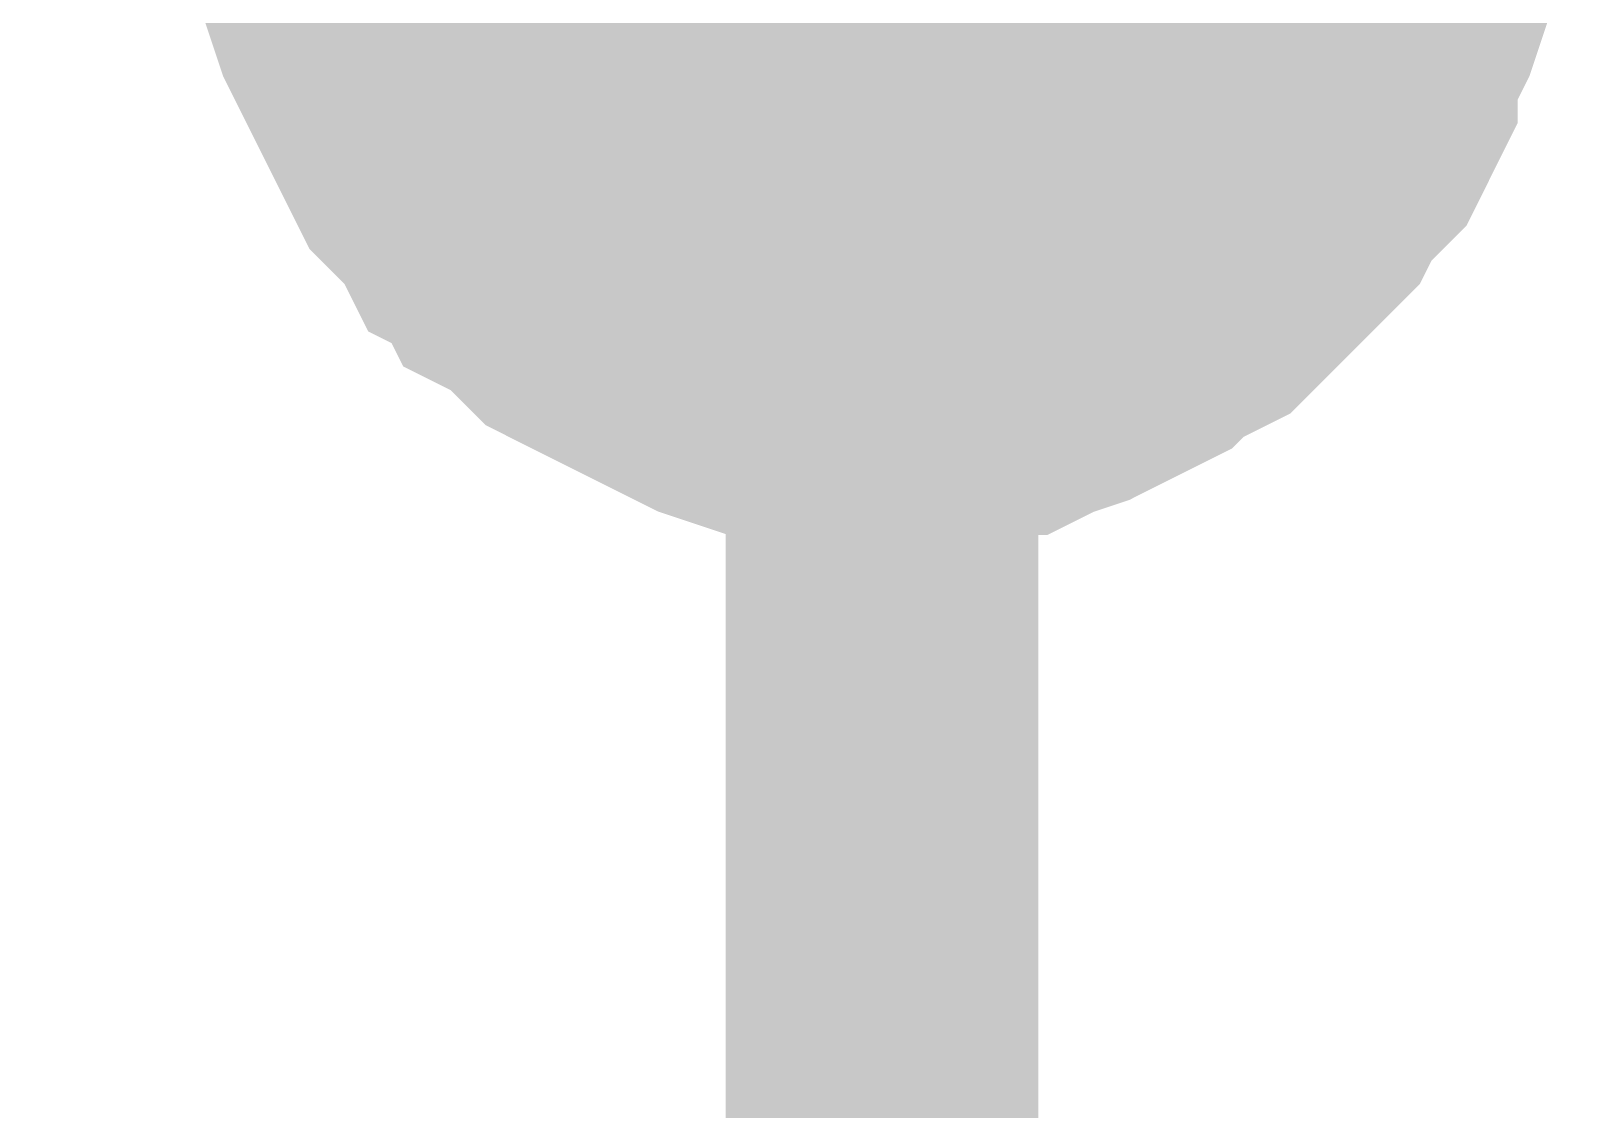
# Model space of a CAD drawing. Header units: inches. Extents: x 0 to 11.5, y 0 to 7.6.
# Drawn here: x 4.2685 to 4.3273, y 6.7525 to 6.7932 of the extents above; entities that cross this region are included whole.
import ezdxf

# ---------------------------------------------------------------- set-up
doc = ezdxf.new("R2010")
doc.units = ezdxf.units.IN
doc.header["$MEASUREMENT"] = 0
doc.layers.add('Sheet', color=255, linetype='Continuous')

msp = doc.modelspace()

# ---------------------------------------------------------------- linework, layer by layer
at = {"layer": 'Sheet'}
for points in [[(4.900288, 6.899629, 0.0118, 0.0118, 0), (4.300594, 6.899629, 0.0118, 0.0118, 0), (4.300594, 6.799954, 0.0118, 0.0118, 0), (4.300594, 6.499605, 0.0118, 0.0118, 0), (4.200498, 6.499605, 0.0118, 0.0118, 0), (4.200498, 6.299814, 0.0118, 0.0118, 0)], [(4.300594, 6.779666, 0.0118, 0.0118, 0), (4.299712, 6.779666, 0.0118, 0.0118, 0), (4.29839, 6.779666, 0.0118, 0.0118, 0), (4.297508, 6.780107, 0.0118, 0.0118, 0), (4.296626, 6.780107, 0.0118, 0.0118, 0), (4.295744, 6.780107, 0.0118, 0.0118, 0), (4.294421, 6.780548, 0.0118, 0.0118, 0), (4.293539, 6.780989, 0.0118, 0.0118, 0), (4.292657, 6.78143, 0.0118, 0.0118, 0), (4.291775, 6.781871, 0.0118, 0.0118, 0), (4.290893, 6.782312, 0.0118, 0.0118, 0), (4.290012, 6.782753, 0.0118, 0.0118, 0), (4.28913, 6.783194, 0.0118, 0.0118, 0), (4.288689, 6.783635, 0.0118, 0.0118, 0), (4.287807, 6.784517, 0.0118, 0.0118, 0), (4.286925, 6.784958, 0.0118, 0.0118, 0), (4.286484, 6.78584, 0.0118, 0.0118, 0), (4.285602, 6.786281, 0.0118, 0.0118, 0), (4.285161, 6.787163, 0.0118, 0.0118, 0), (4.284279, 6.788045, 0.0118, 0.0118, 0), (4.283838, 6.788487, 0.0118, 0.0118, 0), (4.283397, 6.789369, 0.0118, 0.0118, 0), (4.282956, 6.790251, 0.0118, 0.0118, 0), (4.282515, 6.791133, 0.0118, 0.0118, 0), (4.282074, 6.792015, 0.0118, 0.0118, 0), (4.281633, 6.792897, 0.0118, 0.0118, 0), (4.281192, 6.793779, 0.0118, 0.0118, 0), (4.280752, 6.795102, 0.0118, 0.0118, 0), (4.280752, 6.795984, 0.0118, 0.0118, 0), (4.280752, 6.796866, 0.0118, 0.0118, 0), (4.280311, 6.797748, 0.0118, 0.0118, 0), (4.280311, 6.799071, 0.0118, 0.0118, 0), (4.280311, 6.799954, 0.0118, 0.0118, 0)], [(4.300594, 6.779666, 0.0118, 0.0118, 0), (4.299712, 6.779666, 0.0118, 0.0118, 0), (4.29839, 6.779666, 0.0118, 0.0118, 0), (4.297508, 6.780107, 0.0118, 0.0118, 0), (4.296626, 6.780107, 0.0118, 0.0118, 0), (4.295744, 6.780107, 0.0118, 0.0118, 0), (4.294421, 6.780548, 0.0118, 0.0118, 0), (4.293539, 6.780989, 0.0118, 0.0118, 0), (4.292657, 6.78143, 0.0118, 0.0118, 0), (4.291775, 6.781871, 0.0118, 0.0118, 0), (4.290893, 6.782312, 0.0118, 0.0118, 0), (4.290012, 6.782753, 0.0118, 0.0118, 0), (4.28913, 6.783194, 0.0118, 0.0118, 0), (4.288689, 6.783635, 0.0118, 0.0118, 0), (4.287807, 6.784517, 0.0118, 0.0118, 0), (4.286925, 6.784958, 0.0118, 0.0118, 0), (4.286484, 6.78584, 0.0118, 0.0118, 0), (4.285602, 6.786281, 0.0118, 0.0118, 0), (4.285161, 6.787163, 0.0118, 0.0118, 0), (4.284279, 6.788045, 0.0118, 0.0118, 0), (4.283838, 6.788487, 0.0118, 0.0118, 0), (4.283397, 6.789369, 0.0118, 0.0118, 0), (4.282956, 6.790251, 0.0118, 0.0118, 0), (4.282515, 6.791133, 0.0118, 0.0118, 0), (4.282074, 6.792015, 0.0118, 0.0118, 0), (4.281633, 6.792897, 0.0118, 0.0118, 0), (4.281192, 6.793779, 0.0118, 0.0118, 0), (4.280752, 6.795102, 0.0118, 0.0118, 0), (4.280752, 6.795984, 0.0118, 0.0118, 0), (4.280752, 6.796866, 0.0118, 0.0118, 0), (4.280311, 6.797748, 0.0118, 0.0118, 0), (4.280311, 6.799071, 0.0118, 0.0118, 0), (4.280311, 6.799954, 0.0118, 0.0118, 0)], [(4.300594, 6.779666, 0.0118, 0.0118, 0), (4.299712, 6.779666, 0.0118, 0.0118, 0), (4.29839, 6.779666, 0.0118, 0.0118, 0), (4.297508, 6.780107, 0.0118, 0.0118, 0), (4.296626, 6.780107, 0.0118, 0.0118, 0), (4.295744, 6.780107, 0.0118, 0.0118, 0), (4.294421, 6.780548, 0.0118, 0.0118, 0), (4.293539, 6.780989, 0.0118, 0.0118, 0), (4.292657, 6.78143, 0.0118, 0.0118, 0), (4.291775, 6.781871, 0.0118, 0.0118, 0), (4.290893, 6.782312, 0.0118, 0.0118, 0), (4.290012, 6.782753, 0.0118, 0.0118, 0), (4.28913, 6.783194, 0.0118, 0.0118, 0), (4.288689, 6.783635, 0.0118, 0.0118, 0), (4.287807, 6.784517, 0.0118, 0.0118, 0), (4.286925, 6.784958, 0.0118, 0.0118, 0), (4.286484, 6.78584, 0.0118, 0.0118, 0), (4.285602, 6.786281, 0.0118, 0.0118, 0), (4.285161, 6.787163, 0.0118, 0.0118, 0), (4.284279, 6.788045, 0.0118, 0.0118, 0), (4.283838, 6.788487, 0.0118, 0.0118, 0), (4.283397, 6.789369, 0.0118, 0.0118, 0), (4.282956, 6.790251, 0.0118, 0.0118, 0), (4.282515, 6.791133, 0.0118, 0.0118, 0), (4.282074, 6.792015, 0.0118, 0.0118, 0), (4.281633, 6.792897, 0.0118, 0.0118, 0), (4.281192, 6.793779, 0.0118, 0.0118, 0), (4.280752, 6.795102, 0.0118, 0.0118, 0), (4.280752, 6.795984, 0.0118, 0.0118, 0), (4.280752, 6.796866, 0.0118, 0.0118, 0), (4.280311, 6.797748, 0.0118, 0.0118, 0), (4.280311, 6.799071, 0.0118, 0.0118, 0), (4.280311, 6.799954, 0.0118, 0.0118, 0)], [(4.300594, 6.779666, 0.0118, 0.0118, 0), (4.299712, 6.779666, 0.0118, 0.0118, 0), (4.29839, 6.779666, 0.0118, 0.0118, 0), (4.297508, 6.780107, 0.0118, 0.0118, 0), (4.296626, 6.780107, 0.0118, 0.0118, 0), (4.295744, 6.780107, 0.0118, 0.0118, 0), (4.294421, 6.780548, 0.0118, 0.0118, 0), (4.293539, 6.780989, 0.0118, 0.0118, 0), (4.292657, 6.78143, 0.0118, 0.0118, 0), (4.291775, 6.781871, 0.0118, 0.0118, 0), (4.290893, 6.782312, 0.0118, 0.0118, 0), (4.290012, 6.782753, 0.0118, 0.0118, 0), (4.28913, 6.783194, 0.0118, 0.0118, 0), (4.288689, 6.783635, 0.0118, 0.0118, 0), (4.287807, 6.784517, 0.0118, 0.0118, 0), (4.286925, 6.784958, 0.0118, 0.0118, 0), (4.286484, 6.78584, 0.0118, 0.0118, 0), (4.285602, 6.786281, 0.0118, 0.0118, 0), (4.285161, 6.787163, 0.0118, 0.0118, 0), (4.284279, 6.788045, 0.0118, 0.0118, 0), (4.283838, 6.788487, 0.0118, 0.0118, 0), (4.283397, 6.789369, 0.0118, 0.0118, 0), (4.282956, 6.790251, 0.0118, 0.0118, 0), (4.282515, 6.791133, 0.0118, 0.0118, 0), (4.282074, 6.792015, 0.0118, 0.0118, 0), (4.281633, 6.792897, 0.0118, 0.0118, 0), (4.281192, 6.793779, 0.0118, 0.0118, 0), (4.280752, 6.795102, 0.0118, 0.0118, 0), (4.280752, 6.795984, 0.0118, 0.0118, 0), (4.280752, 6.796866, 0.0118, 0.0118, 0), (4.280311, 6.797748, 0.0118, 0.0118, 0), (4.280311, 6.799071, 0.0118, 0.0118, 0), (4.280311, 6.799954, 0.0118, 0.0118, 0)], [(4.320437, 6.799954, 0.0118, 0.0118, 0), (4.320437, 6.799071, 0.0118, 0.0118, 0), (4.320437, 6.797748, 0.0118, 0.0118, 0), (4.319996, 6.796866, 0.0118, 0.0118, 0), (4.319996, 6.795984, 0.0118, 0.0118, 0), (4.319996, 6.795102, 0.0118, 0.0118, 0), (4.319555, 6.793779, 0.0118, 0.0118, 0), (4.319114, 6.792897, 0.0118, 0.0118, 0), (4.318673, 6.792015, 0.0118, 0.0118, 0), (4.318673, 6.791133, 0.0118, 0.0118, 0), (4.318232, 6.790251, 0.0118, 0.0118, 0), (4.317791, 6.789369, 0.0118, 0.0118, 0), (4.31691, 6.788487, 0.0118, 0.0118, 0), (4.316469, 6.788045, 0.0118, 0.0118, 0), (4.316028, 6.787163, 0.0118, 0.0118, 0), (4.315146, 6.786281, 0.0118, 0.0118, 0), (4.314705, 6.78584, 0.0118, 0.0118, 0), (4.313823, 6.784958, 0.0118, 0.0118, 0), (4.313382, 6.784517, 0.0118, 0.0118, 0), (4.3125, 6.783635, 0.0118, 0.0118, 0), (4.311618, 6.783194, 0.0118, 0.0118, 0), (4.310736, 6.782753, 0.0118, 0.0118, 0), (4.310295, 6.782312, 0.0118, 0.0118, 0), (4.309413, 6.781871, 0.0118, 0.0118, 0), (4.308531, 6.78143, 0.0118, 0.0118, 0), (4.30765, 6.780989, 0.0118, 0.0118, 0), (4.306327, 6.780548, 0.0118, 0.0118, 0), (4.305445, 6.780107, 0.0118, 0.0118, 0), (4.304563, 6.780107, 0.0118, 0.0118, 0), (4.303681, 6.780107, 0.0118, 0.0118, 0), (4.302799, 6.779666, 0.0118, 0.0118, 0), (4.301476, 6.779666, 0.0118, 0.0118, 0), (4.300594, 6.779666, 0.0118, 0.0118, 0)], [(4.320437, 6.799954, 0.0118, 0.0118, 0), (4.320437, 6.799071, 0.0118, 0.0118, 0), (4.320437, 6.797748, 0.0118, 0.0118, 0), (4.319996, 6.796866, 0.0118, 0.0118, 0), (4.319996, 6.795984, 0.0118, 0.0118, 0), (4.319996, 6.795102, 0.0118, 0.0118, 0), (4.319555, 6.793779, 0.0118, 0.0118, 0), (4.319114, 6.792897, 0.0118, 0.0118, 0), (4.318673, 6.792015, 0.0118, 0.0118, 0), (4.318673, 6.791133, 0.0118, 0.0118, 0), (4.318232, 6.790251, 0.0118, 0.0118, 0), (4.317791, 6.789369, 0.0118, 0.0118, 0), (4.31691, 6.788487, 0.0118, 0.0118, 0), (4.316469, 6.788045, 0.0118, 0.0118, 0), (4.316028, 6.787163, 0.0118, 0.0118, 0), (4.315146, 6.786281, 0.0118, 0.0118, 0), (4.314705, 6.78584, 0.0118, 0.0118, 0), (4.313823, 6.784958, 0.0118, 0.0118, 0), (4.313382, 6.784517, 0.0118, 0.0118, 0), (4.3125, 6.783635, 0.0118, 0.0118, 0), (4.311618, 6.783194, 0.0118, 0.0118, 0), (4.310736, 6.782753, 0.0118, 0.0118, 0), (4.310295, 6.782312, 0.0118, 0.0118, 0), (4.309413, 6.781871, 0.0118, 0.0118, 0), (4.308531, 6.78143, 0.0118, 0.0118, 0), (4.30765, 6.780989, 0.0118, 0.0118, 0), (4.306327, 6.780548, 0.0118, 0.0118, 0), (4.305445, 6.780107, 0.0118, 0.0118, 0), (4.304563, 6.780107, 0.0118, 0.0118, 0), (4.303681, 6.780107, 0.0118, 0.0118, 0), (4.302799, 6.779666, 0.0118, 0.0118, 0), (4.301476, 6.779666, 0.0118, 0.0118, 0), (4.300594, 6.779666, 0.0118, 0.0118, 0)], [(4.320437, 6.799954, 0.0118, 0.0118, 0), (4.320437, 6.799071, 0.0118, 0.0118, 0), (4.320437, 6.797748, 0.0118, 0.0118, 0), (4.319996, 6.796866, 0.0118, 0.0118, 0), (4.319996, 6.795984, 0.0118, 0.0118, 0), (4.319996, 6.795102, 0.0118, 0.0118, 0), (4.319555, 6.793779, 0.0118, 0.0118, 0), (4.319114, 6.792897, 0.0118, 0.0118, 0), (4.318673, 6.792015, 0.0118, 0.0118, 0), (4.318673, 6.791133, 0.0118, 0.0118, 0), (4.318232, 6.790251, 0.0118, 0.0118, 0), (4.317791, 6.789369, 0.0118, 0.0118, 0), (4.31691, 6.788487, 0.0118, 0.0118, 0), (4.316469, 6.788045, 0.0118, 0.0118, 0), (4.316028, 6.787163, 0.0118, 0.0118, 0), (4.315146, 6.786281, 0.0118, 0.0118, 0), (4.314705, 6.78584, 0.0118, 0.0118, 0), (4.313823, 6.784958, 0.0118, 0.0118, 0), (4.313382, 6.784517, 0.0118, 0.0118, 0), (4.3125, 6.783635, 0.0118, 0.0118, 0), (4.311618, 6.783194, 0.0118, 0.0118, 0), (4.310736, 6.782753, 0.0118, 0.0118, 0), (4.310295, 6.782312, 0.0118, 0.0118, 0), (4.309413, 6.781871, 0.0118, 0.0118, 0), (4.308531, 6.78143, 0.0118, 0.0118, 0), (4.30765, 6.780989, 0.0118, 0.0118, 0), (4.306327, 6.780548, 0.0118, 0.0118, 0), (4.305445, 6.780107, 0.0118, 0.0118, 0), (4.304563, 6.780107, 0.0118, 0.0118, 0), (4.303681, 6.780107, 0.0118, 0.0118, 0), (4.302799, 6.779666, 0.0118, 0.0118, 0), (4.301476, 6.779666, 0.0118, 0.0118, 0), (4.300594, 6.779666, 0.0118, 0.0118, 0)], [(4.320437, 6.799954, 0.0118, 0.0118, 0), (4.320437, 6.799071, 0.0118, 0.0118, 0), (4.320437, 6.797748, 0.0118, 0.0118, 0), (4.319996, 6.796866, 0.0118, 0.0118, 0), (4.319996, 6.795984, 0.0118, 0.0118, 0), (4.319996, 6.795102, 0.0118, 0.0118, 0), (4.319555, 6.793779, 0.0118, 0.0118, 0), (4.319114, 6.792897, 0.0118, 0.0118, 0), (4.318673, 6.792015, 0.0118, 0.0118, 0), (4.318673, 6.791133, 0.0118, 0.0118, 0), (4.318232, 6.790251, 0.0118, 0.0118, 0), (4.317791, 6.789369, 0.0118, 0.0118, 0), (4.31691, 6.788487, 0.0118, 0.0118, 0), (4.316469, 6.788045, 0.0118, 0.0118, 0), (4.316028, 6.787163, 0.0118, 0.0118, 0), (4.315146, 6.786281, 0.0118, 0.0118, 0), (4.314705, 6.78584, 0.0118, 0.0118, 0), (4.313823, 6.784958, 0.0118, 0.0118, 0), (4.313382, 6.784517, 0.0118, 0.0118, 0), (4.3125, 6.783635, 0.0118, 0.0118, 0), (4.311618, 6.783194, 0.0118, 0.0118, 0), (4.310736, 6.782753, 0.0118, 0.0118, 0), (4.310295, 6.782312, 0.0118, 0.0118, 0), (4.309413, 6.781871, 0.0118, 0.0118, 0), (4.308531, 6.78143, 0.0118, 0.0118, 0), (4.30765, 6.780989, 0.0118, 0.0118, 0), (4.306327, 6.780548, 0.0118, 0.0118, 0), (4.305445, 6.780107, 0.0118, 0.0118, 0), (4.304563, 6.780107, 0.0118, 0.0118, 0), (4.303681, 6.780107, 0.0118, 0.0118, 0), (4.302799, 6.779666, 0.0118, 0.0118, 0), (4.301476, 6.779666, 0.0118, 0.0118, 0), (4.300594, 6.779666, 0.0118, 0.0118, 0)], [(4.300594, 6.779666, 0.0039, 0.0039, 0), (4.299712, 6.779666, 0.0039, 0.0039, 0), (4.29839, 6.779666, 0.0039, 0.0039, 0), (4.297508, 6.780107, 0.0039, 0.0039, 0), (4.296626, 6.780107, 0.0039, 0.0039, 0), (4.295744, 6.780107, 0.0039, 0.0039, 0), (4.294421, 6.780548, 0.0039, 0.0039, 0), (4.293539, 6.780989, 0.0039, 0.0039, 0), (4.292657, 6.78143, 0.0039, 0.0039, 0), (4.291775, 6.781871, 0.0039, 0.0039, 0), (4.290893, 6.782312, 0.0039, 0.0039, 0), (4.290012, 6.782753, 0.0039, 0.0039, 0), (4.28913, 6.783194, 0.0039, 0.0039, 0), (4.288689, 6.783635, 0.0039, 0.0039, 0), (4.287807, 6.784517, 0.0039, 0.0039, 0), (4.286925, 6.784958, 0.0039, 0.0039, 0), (4.286484, 6.78584, 0.0039, 0.0039, 0), (4.285602, 6.786281, 0.0039, 0.0039, 0), (4.285161, 6.787163, 0.0039, 0.0039, 0), (4.284279, 6.788045, 0.0039, 0.0039, 0), (4.283838, 6.788487, 0.0039, 0.0039, 0), (4.283397, 6.789369, 0.0039, 0.0039, 0), (4.282956, 6.790251, 0.0039, 0.0039, 0), (4.282515, 6.791133, 0.0039, 0.0039, 0), (4.282074, 6.792015, 0.0039, 0.0039, 0), (4.281633, 6.792897, 0.0039, 0.0039, 0), (4.281192, 6.793779, 0.0039, 0.0039, 0), (4.280752, 6.795102, 0.0039, 0.0039, 0), (4.280752, 6.795984, 0.0039, 0.0039, 0)], [(4.300594, 6.779666, 0.0039, 0.0039, 0), (4.299712, 6.779666, 0.0039, 0.0039, 0), (4.29839, 6.779666, 0.0039, 0.0039, 0), (4.297508, 6.780107, 0.0039, 0.0039, 0), (4.296626, 6.780107, 0.0039, 0.0039, 0), (4.295744, 6.780107, 0.0039, 0.0039, 0), (4.294421, 6.780548, 0.0039, 0.0039, 0), (4.293539, 6.780989, 0.0039, 0.0039, 0), (4.292657, 6.78143, 0.0039, 0.0039, 0), (4.291775, 6.781871, 0.0039, 0.0039, 0), (4.290893, 6.782312, 0.0039, 0.0039, 0), (4.290012, 6.782753, 0.0039, 0.0039, 0), (4.28913, 6.783194, 0.0039, 0.0039, 0), (4.288689, 6.783635, 0.0039, 0.0039, 0), (4.287807, 6.784517, 0.0039, 0.0039, 0), (4.286925, 6.784958, 0.0039, 0.0039, 0), (4.286484, 6.78584, 0.0039, 0.0039, 0), (4.285602, 6.786281, 0.0039, 0.0039, 0), (4.285161, 6.787163, 0.0039, 0.0039, 0), (4.284279, 6.788045, 0.0039, 0.0039, 0), (4.283838, 6.788487, 0.0039, 0.0039, 0), (4.283397, 6.789369, 0.0039, 0.0039, 0), (4.282956, 6.790251, 0.0039, 0.0039, 0), (4.282515, 6.791133, 0.0039, 0.0039, 0), (4.282074, 6.792015, 0.0039, 0.0039, 0), (4.281633, 6.792897, 0.0039, 0.0039, 0), (4.281192, 6.793779, 0.0039, 0.0039, 0), (4.280752, 6.795102, 0.0039, 0.0039, 0), (4.280752, 6.795984, 0.0039, 0.0039, 0)], [(4.300594, 6.779666, 0.0039, 0.0039, 0), (4.299712, 6.779666, 0.0039, 0.0039, 0), (4.29839, 6.779666, 0.0039, 0.0039, 0), (4.297508, 6.780107, 0.0039, 0.0039, 0), (4.296626, 6.780107, 0.0039, 0.0039, 0), (4.295744, 6.780107, 0.0039, 0.0039, 0), (4.294421, 6.780548, 0.0039, 0.0039, 0), (4.293539, 6.780989, 0.0039, 0.0039, 0), (4.292657, 6.78143, 0.0039, 0.0039, 0), (4.291775, 6.781871, 0.0039, 0.0039, 0), (4.290893, 6.782312, 0.0039, 0.0039, 0), (4.290012, 6.782753, 0.0039, 0.0039, 0), (4.28913, 6.783194, 0.0039, 0.0039, 0), (4.288689, 6.783635, 0.0039, 0.0039, 0), (4.287807, 6.784517, 0.0039, 0.0039, 0), (4.286925, 6.784958, 0.0039, 0.0039, 0), (4.286484, 6.78584, 0.0039, 0.0039, 0), (4.285602, 6.786281, 0.0039, 0.0039, 0), (4.285161, 6.787163, 0.0039, 0.0039, 0), (4.284279, 6.788045, 0.0039, 0.0039, 0), (4.283838, 6.788487, 0.0039, 0.0039, 0), (4.283397, 6.789369, 0.0039, 0.0039, 0), (4.282956, 6.790251, 0.0039, 0.0039, 0), (4.282515, 6.791133, 0.0039, 0.0039, 0), (4.282074, 6.792015, 0.0039, 0.0039, 0), (4.281633, 6.792897, 0.0039, 0.0039, 0), (4.281192, 6.793779, 0.0039, 0.0039, 0), (4.280752, 6.795102, 0.0039, 0.0039, 0), (4.280752, 6.795984, 0.0039, 0.0039, 0)], [(4.300594, 6.779666, 0.0039, 0.0039, 0), (4.299712, 6.779666, 0.0039, 0.0039, 0), (4.29839, 6.779666, 0.0039, 0.0039, 0), (4.297508, 6.780107, 0.0039, 0.0039, 0), (4.296626, 6.780107, 0.0039, 0.0039, 0), (4.295744, 6.780107, 0.0039, 0.0039, 0), (4.294421, 6.780548, 0.0039, 0.0039, 0), (4.293539, 6.780989, 0.0039, 0.0039, 0), (4.292657, 6.78143, 0.0039, 0.0039, 0), (4.291775, 6.781871, 0.0039, 0.0039, 0), (4.290893, 6.782312, 0.0039, 0.0039, 0), (4.290012, 6.782753, 0.0039, 0.0039, 0), (4.28913, 6.783194, 0.0039, 0.0039, 0), (4.288689, 6.783635, 0.0039, 0.0039, 0), (4.287807, 6.784517, 0.0039, 0.0039, 0), (4.286925, 6.784958, 0.0039, 0.0039, 0), (4.286484, 6.78584, 0.0039, 0.0039, 0), (4.285602, 6.786281, 0.0039, 0.0039, 0), (4.285161, 6.787163, 0.0039, 0.0039, 0), (4.284279, 6.788045, 0.0039, 0.0039, 0), (4.283838, 6.788487, 0.0039, 0.0039, 0), (4.283397, 6.789369, 0.0039, 0.0039, 0), (4.282956, 6.790251, 0.0039, 0.0039, 0), (4.282515, 6.791133, 0.0039, 0.0039, 0), (4.282074, 6.792015, 0.0039, 0.0039, 0), (4.281633, 6.792897, 0.0039, 0.0039, 0), (4.281192, 6.793779, 0.0039, 0.0039, 0), (4.280752, 6.795102, 0.0039, 0.0039, 0), (4.280752, 6.795984, 0.0039, 0.0039, 0)], [(4.319996, 6.795984, 0.0039, 0.0039, 0), (4.319996, 6.795102, 0.0039, 0.0039, 0), (4.319555, 6.793779, 0.0039, 0.0039, 0), (4.319114, 6.792897, 0.0039, 0.0039, 0), (4.318673, 6.792015, 0.0039, 0.0039, 0), (4.318673, 6.791133, 0.0039, 0.0039, 0), (4.318232, 6.790251, 0.0039, 0.0039, 0), (4.317791, 6.789369, 0.0039, 0.0039, 0), (4.31691, 6.788487, 0.0039, 0.0039, 0), (4.316469, 6.788045, 0.0039, 0.0039, 0), (4.316028, 6.787163, 0.0039, 0.0039, 0), (4.315146, 6.786281, 0.0039, 0.0039, 0), (4.314705, 6.78584, 0.0039, 0.0039, 0), (4.313823, 6.784958, 0.0039, 0.0039, 0), (4.313382, 6.784517, 0.0039, 0.0039, 0), (4.3125, 6.783635, 0.0039, 0.0039, 0), (4.311618, 6.783194, 0.0039, 0.0039, 0), (4.310736, 6.782753, 0.0039, 0.0039, 0), (4.310295, 6.782312, 0.0039, 0.0039, 0), (4.309413, 6.781871, 0.0039, 0.0039, 0), (4.308531, 6.78143, 0.0039, 0.0039, 0), (4.30765, 6.780989, 0.0039, 0.0039, 0), (4.306327, 6.780548, 0.0039, 0.0039, 0), (4.305445, 6.780107, 0.0039, 0.0039, 0), (4.304563, 6.780107, 0.0039, 0.0039, 0), (4.303681, 6.780107, 0.0039, 0.0039, 0), (4.302799, 6.779666, 0.0039, 0.0039, 0), (4.301476, 6.779666, 0.0039, 0.0039, 0), (4.300594, 6.779666, 0.0039, 0.0039, 0)], [(4.319996, 6.795984, 0.0039, 0.0039, 0), (4.319996, 6.795102, 0.0039, 0.0039, 0), (4.319555, 6.793779, 0.0039, 0.0039, 0), (4.319114, 6.792897, 0.0039, 0.0039, 0), (4.318673, 6.792015, 0.0039, 0.0039, 0), (4.318673, 6.791133, 0.0039, 0.0039, 0), (4.318232, 6.790251, 0.0039, 0.0039, 0), (4.317791, 6.789369, 0.0039, 0.0039, 0), (4.31691, 6.788487, 0.0039, 0.0039, 0), (4.316469, 6.788045, 0.0039, 0.0039, 0), (4.316028, 6.787163, 0.0039, 0.0039, 0), (4.315146, 6.786281, 0.0039, 0.0039, 0), (4.314705, 6.78584, 0.0039, 0.0039, 0), (4.313823, 6.784958, 0.0039, 0.0039, 0), (4.313382, 6.784517, 0.0039, 0.0039, 0), (4.3125, 6.783635, 0.0039, 0.0039, 0), (4.311618, 6.783194, 0.0039, 0.0039, 0), (4.310736, 6.782753, 0.0039, 0.0039, 0), (4.310295, 6.782312, 0.0039, 0.0039, 0), (4.309413, 6.781871, 0.0039, 0.0039, 0), (4.308531, 6.78143, 0.0039, 0.0039, 0), (4.30765, 6.780989, 0.0039, 0.0039, 0), (4.306327, 6.780548, 0.0039, 0.0039, 0), (4.305445, 6.780107, 0.0039, 0.0039, 0), (4.304563, 6.780107, 0.0039, 0.0039, 0), (4.303681, 6.780107, 0.0039, 0.0039, 0), (4.302799, 6.779666, 0.0039, 0.0039, 0), (4.301476, 6.779666, 0.0039, 0.0039, 0), (4.300594, 6.779666, 0.0039, 0.0039, 0)], [(4.319996, 6.795984, 0.0039, 0.0039, 0), (4.319996, 6.795102, 0.0039, 0.0039, 0), (4.319555, 6.793779, 0.0039, 0.0039, 0), (4.319114, 6.792897, 0.0039, 0.0039, 0), (4.318673, 6.792015, 0.0039, 0.0039, 0), (4.318673, 6.791133, 0.0039, 0.0039, 0), (4.318232, 6.790251, 0.0039, 0.0039, 0), (4.317791, 6.789369, 0.0039, 0.0039, 0), (4.31691, 6.788487, 0.0039, 0.0039, 0), (4.316469, 6.788045, 0.0039, 0.0039, 0), (4.316028, 6.787163, 0.0039, 0.0039, 0), (4.315146, 6.786281, 0.0039, 0.0039, 0), (4.314705, 6.78584, 0.0039, 0.0039, 0), (4.313823, 6.784958, 0.0039, 0.0039, 0), (4.313382, 6.784517, 0.0039, 0.0039, 0), (4.3125, 6.783635, 0.0039, 0.0039, 0), (4.311618, 6.783194, 0.0039, 0.0039, 0), (4.310736, 6.782753, 0.0039, 0.0039, 0), (4.310295, 6.782312, 0.0039, 0.0039, 0), (4.309413, 6.781871, 0.0039, 0.0039, 0), (4.308531, 6.78143, 0.0039, 0.0039, 0), (4.30765, 6.780989, 0.0039, 0.0039, 0), (4.306327, 6.780548, 0.0039, 0.0039, 0), (4.305445, 6.780107, 0.0039, 0.0039, 0), (4.304563, 6.780107, 0.0039, 0.0039, 0), (4.303681, 6.780107, 0.0039, 0.0039, 0), (4.302799, 6.779666, 0.0039, 0.0039, 0), (4.301476, 6.779666, 0.0039, 0.0039, 0), (4.300594, 6.779666, 0.0039, 0.0039, 0)], [(4.319996, 6.795984, 0.0039, 0.0039, 0), (4.319996, 6.795102, 0.0039, 0.0039, 0), (4.319555, 6.793779, 0.0039, 0.0039, 0), (4.319114, 6.792897, 0.0039, 0.0039, 0), (4.318673, 6.792015, 0.0039, 0.0039, 0), (4.318673, 6.791133, 0.0039, 0.0039, 0), (4.318232, 6.790251, 0.0039, 0.0039, 0), (4.317791, 6.789369, 0.0039, 0.0039, 0), (4.31691, 6.788487, 0.0039, 0.0039, 0), (4.316469, 6.788045, 0.0039, 0.0039, 0), (4.316028, 6.787163, 0.0039, 0.0039, 0), (4.315146, 6.786281, 0.0039, 0.0039, 0), (4.314705, 6.78584, 0.0039, 0.0039, 0), (4.313823, 6.784958, 0.0039, 0.0039, 0), (4.313382, 6.784517, 0.0039, 0.0039, 0), (4.3125, 6.783635, 0.0039, 0.0039, 0), (4.311618, 6.783194, 0.0039, 0.0039, 0), (4.310736, 6.782753, 0.0039, 0.0039, 0), (4.310295, 6.782312, 0.0039, 0.0039, 0), (4.309413, 6.781871, 0.0039, 0.0039, 0), (4.308531, 6.78143, 0.0039, 0.0039, 0), (4.30765, 6.780989, 0.0039, 0.0039, 0), (4.306327, 6.780548, 0.0039, 0.0039, 0), (4.305445, 6.780107, 0.0039, 0.0039, 0), (4.304563, 6.780107, 0.0039, 0.0039, 0), (4.303681, 6.780107, 0.0039, 0.0039, 0), (4.302799, 6.779666, 0.0039, 0.0039, 0), (4.301476, 6.779666, 0.0039, 0.0039, 0), (4.300594, 6.779666, 0.0039, 0.0039, 0)]]:
    msp.add_lwpolyline(points, format="xyseb", dxfattribs=at)
msp.add_lwpolyline([(4.29, 6.8, 0.02, 0.02, 1), (4.31, 6.8, 0.02, 0.02, 1)], format="xyseb", close=True, dxfattribs=at)

doc.saveas('drawing.dxf')
